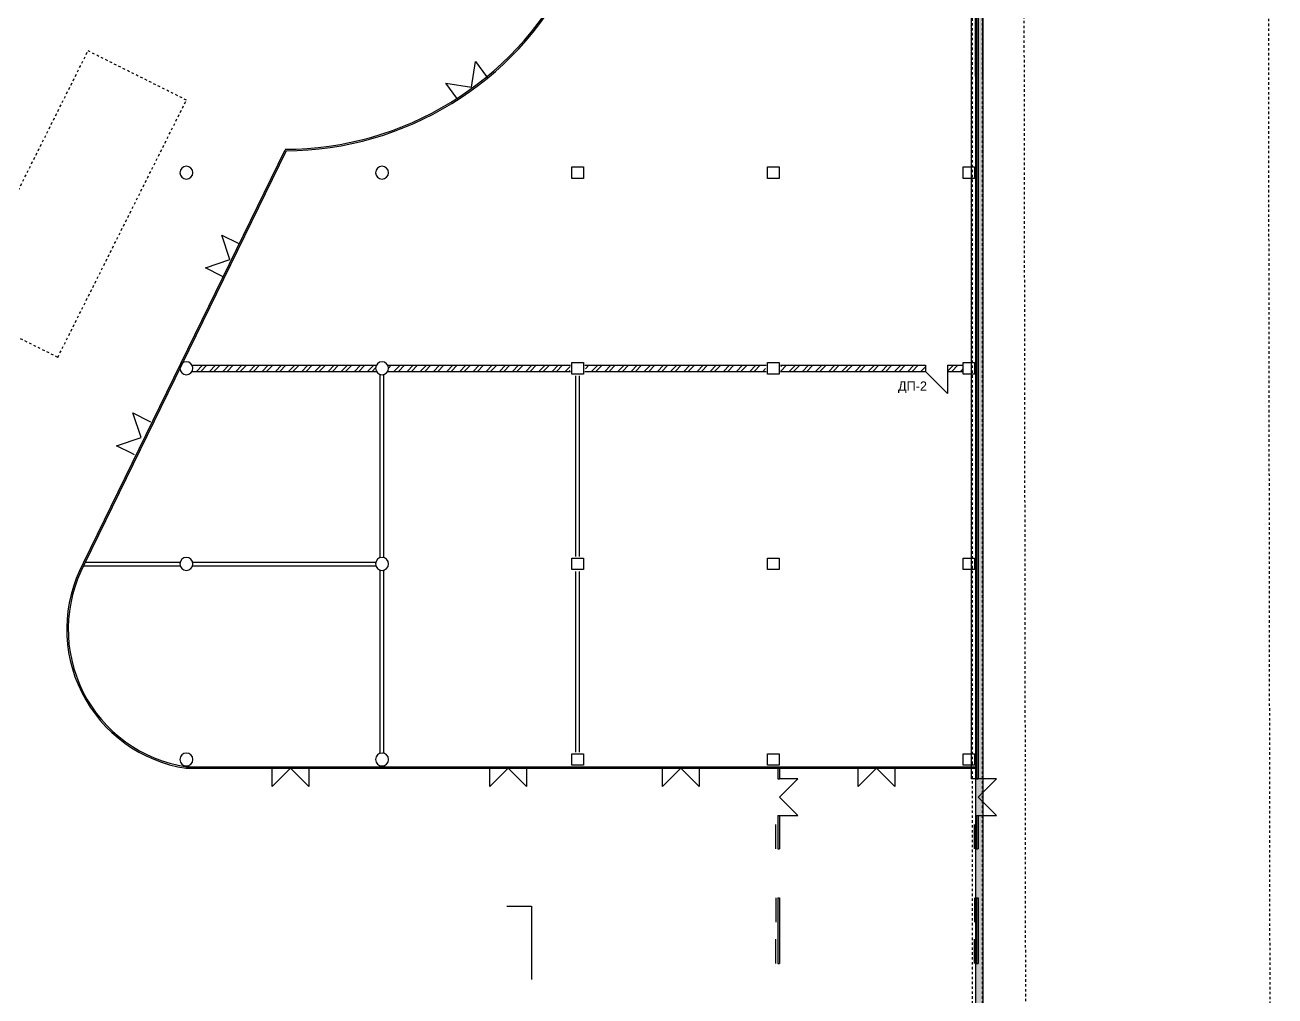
# Model space of a CAD drawing. Header units: metres. Extents: x 183920 to 188551, y 20757 to 23715.
# Drawn here: x 184468.8 to 184519.9, y 20919.7 to 20959.4 of the extents above; entities that cross this region are included whole.
import ezdxf

# ---------------------------------------------------------------- set-up
doc = ezdxf.new("R2010")
doc.units = ezdxf.units.M
for name, pattern in [('Path offset', [0.022225, 0.00635, -0.003175, 0.00635, -0.003175, 0, -0.003175]), ('Property boundary', [0.001111, 0.0003175, -0.00015875, 0.0003175, -0.00015875, 0, -0.00015875]), ('Style_11', [0]), ('Style_19', [0]), ('Style_2', [0]), ('Style_21', [9.525e-07, 6.35e-07, -3.175e-07]), ('Style_29', [4.7625e-07, 3.175e-07, -1.5875e-07]), ('Wall Style 01', [0])]:
    doc.linetypes.add(name, pattern=pattern)
for name, color, linetype, true_color in [('brick', 12, 'Continuous', 0xbd0000), ('COLON', 5, 'Continuous', 0x0000ff), ('DOORS', 8, 'Continuous', 0x414141), ('DRAW', 7, 'Continuous', 0xffffff), ('GKL', 5, 'Continuous', 0x0000ff), ('Glass', 4, 'Continuous', 0x00ffff), ('MONOLIT', 7, 'Continuous', 0x691639), ('TEXT', 2, 'Continuous', 0xffff00), ('WALL', 7, 'Continuous', 0x000000), ('Walls', 7, 'Continuous', 0x68db4c), ('Zoning', 7, 'Continuous', 0x47d2e2)]:
    doc.layers.add(name, color=color, linetype=linetype, true_color=true_color)
doc.styles.add('Style_9', font='', dxfattribs={"height": 0.370853})
doc.styles.get('Style_9').set_extended_font_data('arial')
pattern_1 = [(45, (-3.6, 82), (-0.2694076836, 0.2694076836), []), (45, (-3.4204, 82), (-0.2694076836, 0.2694076836), [])]

# ---------------------------------------------------------------- blocks, each defined once
blk = doc.blocks.new('AC584E3954')
at = {"layer": 'Glass', "linetype": 'Style_19'}
for points in [[(-0.885, -1.234), (-0.885, -1.174)], [(0.615, -1.234), (0.615, -1.984), (-0.135, -1.234), (-0.885, -1.984), (-0.885, -1.234)], [(0.615, -1.234), (0.615, -1.174)]]:
    blk.add_lwpolyline(points, dxfattribs=at)

msp = doc.modelspace()

# ---------------------------------------------------------------- hatches: boundary and pattern name
at = {"layer": 'DRAW'}
h = msp.add_hatch(dxfattribs=at)
h.set_pattern_fill('PATTERN_0', color=256, scale=0.04, style=0, pattern_type=2)
h.set_pattern_definition(pattern_1)
edge = h.paths.add_edge_path(flags=0)
edge.add_line((184483.134, 20945.487), (184475.601, 20945.487))
edge.add_arc((184475.367, 20945.362), 0.265, 0, 28.1446, ccw=False)
edge.add_arc((184475.367, 20945.362), 0.265, -28.1446, 0, ccw=False)
edge.add_line((184475.601, 20945.237), (184483.134, 20945.237))
edge.add_arc((184483.367, 20945.362), 0.265, 180, 208.1446, ccw=False)
edge.add_arc((184483.367, 20945.362), 0.265, 151.8554, 180, ccw=False)
edge.add_line((184483.134, 20945.487), (184483.134, 20945.487))
edge = h.paths.add_edge_path(flags=0)
edge.add_arc((184491.367, 20945.362), 0.315, 156.6201, 203.3799)
edge.add_line((184491.078, 20945.237), (184483.601, 20945.237))
edge.add_arc((184483.367, 20945.362), 0.265, 331.8554, 388.1446)
edge.add_line((184483.601, 20945.487), (184491.078, 20945.487))
edge.add_line((184491.078, 20945.487), (184491.078, 20945.487))
h = msp.add_hatch(dxfattribs=at)
h.set_pattern_fill('PATTERN_0', color=256, scale=0.04, style=0, pattern_type=2)
h.set_pattern_definition(pattern_1)
edge = h.paths.add_edge_path(flags=0)
edge.add_line((184507.134, 20945.487), (184506.502, 20945.487))
edge.add_line((184506.502, 20945.487), (184506.502, 20945.237))
edge.add_line((184506.502, 20945.237), (184507.134, 20945.237))
edge.add_arc((184507.367, 20945.362), 0.265, 180, 208.1446, ccw=False)
edge.add_arc((184507.367, 20945.362), 0.265, 151.8554, 180, ccw=False)
edge.add_line((184507.134, 20945.487), (184507.134, 20945.487))
edge = h.paths.add_edge_path(flags=0)
edge.add_spline(control_points=[(184499.657, 20945.237), (184499.691, 20945.317), (184499.691, 20945.406), (184499.657, 20945.487)], knot_values=[0, 0, 0, 0, 1, 1, 1, 1], degree=3, periodic=0)
edge.add_line((184499.657, 20945.487), (184505.602, 20945.487))
edge.add_line((184505.602, 20945.487), (184505.602, 20945.237))
edge.add_line((184505.602, 20945.237), (184499.657, 20945.237))
edge = h.paths.add_edge_path(flags=0)
edge.add_spline(control_points=[(184499.078, 20945.487), (184499.043, 20945.406), (184499.043, 20945.317), (184499.078, 20945.237)], knot_values=[0, 0, 0, 0, 1, 1, 1, 1], degree=3, periodic=0)
edge.add_line((184499.078, 20945.237), (184491.657, 20945.237))
edge.add_spline(control_points=[(184491.657, 20945.237), (184491.691, 20945.317), (184491.691, 20945.406), (184491.657, 20945.487)], knot_values=[0, 0, 0, 0, 1, 1, 1, 1], degree=3, periodic=0)
edge.add_line((184491.657, 20945.487), (184499.078, 20945.487))
at = {"layer": 'Walls', "transparency": 33554483}
msp.add_hatch(color=256, dxfattribs=at).paths.add_polyline_path([(184507.617, 20996.796), (184507.63, 20917.789), (184507.63, 20917.489), (184507.631, 20909.512), (184507.631, 20909.212), (184507.647, 20811.081), (184507.943, 20811.081), (184507.943, 20810.782), (184507.947, 20810.782), (184507.931, 20909.212), (184507.93, 20917.787), (184507.917, 20996.74), (184507.617, 20996.796)], flags=0)

# ---------------------------------------------------------------- linework, layer by layer
at = {"layer": 'brick', "linetype": 'Style_19'}
for points in [[(184475.601, 20945.487), (184483.134, 20945.487)], [(184483.601, 20945.487), (184491.078, 20945.487)], [(184491.657, 20945.487), (184499.078, 20945.487)], [(184499.657, 20945.487), (184505.592, 20945.487)], [(184505.592, 20945.487), (184505.592, 20945.237)], [(184506.492, 20945.487), (184507.132, 20945.487)], [(184506.492, 20945.487), (184506.492, 20945.237)], [(184475.601, 20945.237), (184483.134, 20945.237)], [(184483.601, 20945.237), (184491.078, 20945.237)], [(184491.657, 20945.237), (184499.078, 20945.237)], [(184499.657, 20945.237), (184505.592, 20945.237)], [(184506.492, 20945.237), (184507.132, 20945.237)]]:
    msp.add_lwpolyline(points, dxfattribs=at)
at = {"layer": 'COLON', "linetype": 'Style_19'}
for points in [[(184475.102, 20953.362, 1), (184475.632, 20953.362, 1), (184475.102, 20953.362)], [(184483.102, 20953.362, 1), (184483.632, 20953.362, 1), (184483.102, 20953.362)], [(184475.102, 20945.362, 1), (184475.632, 20945.362, 1), (184475.102, 20945.362)], [(184483.102, 20945.362, 1), (184483.632, 20945.362, 1), (184483.102, 20945.362)], [(184475.102, 20937.362, 1), (184475.632, 20937.362, 1), (184475.102, 20937.362)], [(184483.102, 20937.362, 1), (184483.632, 20937.362, 1), (184483.102, 20937.362)], [(184475.102, 20929.362, 1), (184475.632, 20929.362, 1), (184475.102, 20929.362)], [(184483.102, 20929.362, 1), (184483.632, 20929.362, 1), (184483.102, 20929.362)]]:
    msp.add_lwpolyline(points, format="xyb", close=True, dxfattribs=at)
at = {"layer": 'COLON', "linetype": 'Style_2'}
for points in [[(184491.132, 20953.597), (184491.602, 20953.597), (184491.602, 20953.127), (184491.132, 20953.127), (184491.132, 20953.597)], [(184499.132, 20953.597), (184499.602, 20953.597), (184499.602, 20953.127), (184499.132, 20953.127), (184499.132, 20953.597)], [(184507.132, 20953.597), (184507.602, 20953.597), (184507.602, 20953.127), (184507.132, 20953.127), (184507.132, 20953.597)], [(184491.132, 20945.597), (184491.602, 20945.597), (184491.602, 20945.127), (184491.132, 20945.127), (184491.132, 20945.597)], [(184499.132, 20945.597), (184499.602, 20945.597), (184499.602, 20945.127), (184499.132, 20945.127), (184499.132, 20945.597)], [(184507.132, 20945.597), (184507.602, 20945.597), (184507.602, 20945.127), (184507.132, 20945.127), (184507.132, 20945.597)], [(184491.132, 20937.597), (184491.602, 20937.597), (184491.602, 20937.127), (184491.132, 20937.127), (184491.132, 20937.597)], [(184499.132, 20937.597), (184499.602, 20937.597), (184499.602, 20937.127), (184499.132, 20937.127), (184499.132, 20937.597)], [(184507.132, 20937.597), (184507.602, 20937.597), (184507.602, 20937.127), (184507.132, 20937.127), (184507.132, 20937.597)], [(184491.132, 20929.597), (184491.602, 20929.597), (184491.602, 20929.127), (184491.132, 20929.127), (184491.132, 20929.597)], [(184499.132, 20929.597), (184499.602, 20929.597), (184499.602, 20929.127), (184499.132, 20929.127), (184499.132, 20929.597)], [(184507.132, 20929.597), (184507.602, 20929.597), (184507.602, 20929.127), (184507.132, 20929.127), (184507.132, 20929.597)]]:
    msp.add_lwpolyline(points, close=True, dxfattribs=at)
at = {"layer": 'DOORS', "linetype": 'Style_19'}
msp.add_lwpolyline([(184506.492, 20945.237), (184506.492, 20944.337), (184505.592, 20945.237)], dxfattribs=at)
at = {"layer": 'GKL', "linetype": 'Style_19'}
for points in [[(184483.292, 20937.616), (184483.292, 20945.107)], [(184483.442, 20937.616), (184483.442, 20945.107)], [(184491.292, 20937.667), (184491.292, 20945.056)], [(184491.442, 20937.667), (184491.442, 20945.056)], [(184471.162, 20937.287), (184475.113, 20937.287)], [(184471.242, 20937.437), (184475.113, 20937.437)], [(184475.622, 20937.437), (184483.113, 20937.437)], [(184475.622, 20937.287), (184483.113, 20937.287)], [(184483.292, 20929.616), (184483.292, 20937.107)], [(184483.442, 20929.616), (184483.442, 20937.107)], [(184491.292, 20929.667), (184491.292, 20937.056)], [(184491.442, 20929.667), (184491.442, 20937.056)]]:
    msp.add_lwpolyline(points, dxfattribs=at)
at = {"layer": 'Glass', "linetype": 'Style_19'}
for points in [[(184507.682, 20987.027), (184507.682, 20928.573)], [(184507.742, 20987.027), (184507.742, 20928.573)], [(184479.387, 20954.285), (184471.147, 20937.387)], [(184479.441, 20954.259), (184471.201, 20937.362)], [(184475.367, 20929.062), (184507.682, 20929.062)], [(184475.367, 20929.002), (184507.682, 20929.002)], [(184499.557, 20929.052), (184499.557, 20928.573)], [(184499.617, 20929.052), (184499.617, 20928.573)], [(184499.557, 20928.573), (184499.617, 20928.573)], [(184499.617, 20927.073), (184500.367, 20927.073), (184499.617, 20927.823), (184500.367, 20928.573), (184499.617, 20928.573)], [(184507.682, 20928.573), (184507.742, 20928.573)], [(184507.742, 20927.073), (184508.492, 20927.073), (184507.742, 20927.823), (184508.492, 20928.573), (184507.742, 20928.573)], [(184499.557, 20927.073), (184499.557, 20925.707)], [(184499.557, 20927.073), (184499.617, 20927.073)], [(184499.617, 20927.073), (184499.617, 20925.707)], [(184507.682, 20927.073), (184507.742, 20927.073)], [(184507.682, 20927.073), (184507.682, 20925.707)], [(184507.742, 20927.073), (184507.742, 20925.707)], [(184499.475, 20925.707), (184499.475, 20926.707)], [(184507.601, 20925.707), (184507.601, 20926.707)], [(184499.557, 20925.707), (184499.617, 20925.707)], [(184507.682, 20925.707), (184507.742, 20925.707)], [(184499.475, 20923.707), (184499.475, 20922.707)], [(184499.557, 20923.707), (184499.617, 20923.707)], [(184499.557, 20923.707), (184499.557, 20921.017)], [(184499.617, 20923.707), (184499.617, 20921.017)], [(184507.601, 20923.707), (184507.601, 20922.707)], [(184507.682, 20923.707), (184507.742, 20923.707)], [(184507.682, 20923.707), (184507.682, 20921.017)], [(184507.742, 20923.707), (184507.742, 20921.017)], [(184499.475, 20921.017), (184499.475, 20922.017)], [(184507.601, 20921.017), (184507.601, 20922.017)], [(184499.557, 20921.017), (184499.617, 20921.017)], [(184507.682, 20921.017), (184507.742, 20921.017)]]:
    msp.add_lwpolyline(points, dxfattribs=at)
for points in [[(184479.441, 20954.259, 1.067344), (184477.592, 20980.343)], [(184479.404, 20954.319, 1.069192), (184477.592, 20980.283)], [(184471.148, 20937.39, 0.517251), (184475.358, 20929.002)], [(184471.201, 20937.362, 0.517251), (184475.367, 20929.062)]]:
    msp.add_lwpolyline(points, format="xyb", dxfattribs=at)
at = {"layer": 'MONOLIT', "linetype": 'Style_29'}
for points in [[(184507.517, 20908.977), (184507.517, 20996.822)], [(184507.917, 20908.977), (184507.917, 20996.74)]]:
    msp.add_lwpolyline(points, dxfattribs=at)
at = {"layer": 'MONOLIT', "linetype": 'Style_19'}
for points in [[(184507.467, 20928.573), (184507.467, 20985.077)], [(184507.947, 20928.573), (184507.947, 20985.077)], [(184507.947, 20928.573), (184507.467, 20928.573)]]:
    msp.add_lwpolyline(points, dxfattribs=at)
at = {"layer": 'WALL', "linetype": 'Style_21'}
for points in [[(184466.082, 20947.821), (184471.343, 20958.343)], [(184475.367, 20956.33), (184471.343, 20958.343)], [(184470.107, 20945.809), (184475.367, 20956.33)], [(184470.107, 20945.809), (184466.082, 20947.821)]]:
    msp.add_lwpolyline(points, dxfattribs=at)
at = {"layer": 'WALL', "linetype": 'Style_11'}
msp.add_lwpolyline([(184488.477, 20923.362), (184489.477, 20923.362), (184489.477, 20920.362)], dxfattribs=at)
at = {"layer": 'Walls', "linetype": 'Wall Style 01'}
for points in [[(184507.617, 20996.796), (184507.63, 20917.789)], [(184507.917, 20996.74), (184507.93, 20917.787)]]:
    msp.add_lwpolyline(points, dxfattribs=at)
at = {"layer": 'Zoning', "linetype": 'Property boundary'}
msp.add_lwpolyline([(184519.885, 20777.958), (184519.542, 21019.111), (184334.771, 21051.196), (184225.33, 21051.196), (184225.329, 20803.841), (184519.885, 20777.958)], close=True, dxfattribs=at)
msp.add_lwpolyline([(184519.885, 20777.958), (184519.542, 21019.111), (184334.771, 21051.196), (184225.33, 21051.196), (184225.329, 20803.841), (184519.885, 20777.958)], close=True, dxfattribs=at)
at = {"layer": 'Zoning', "linetype": 'Path offset'}
msp.add_lwpolyline([(184509.887, 20788.875), (184509.555, 21010.695), (184333.909, 21041.196), (184235.33, 21041.196), (184235.329, 20813.001), (184509.887, 20788.875)], close=True, dxfattribs=at)

# ---------------------------------------------------------------- block references
at = {"layer": 'Glass'}
for p, rotation in [((184487.647, 20955.782), 216.111570251268), ((184478.191, 20949.133), 243.4349488229351), ((184474.555, 20941.86), 243.4349488229352)]:
    msp.add_blockref('AC584E3954', p, dxfattribs=dict(at, rotation=rotation))
for p in [(184479.759, 20930.236), (184488.655, 20930.236), (184495.72, 20930.236), (184503.721, 20930.236)]:
    msp.add_blockref('AC584E3954', p, dxfattribs=at)

# ---------------------------------------------------------------- texts
at = {"layer": 'TEXT', "insert": (184504.469, 20944.345), "char_height": 0.3709, "width": 1.99498, "attachment_point": 7, "style": 'Style_9'}
msp.add_mtext('ДП-2', dxfattribs=at)

doc.saveas('drawing.dxf')
